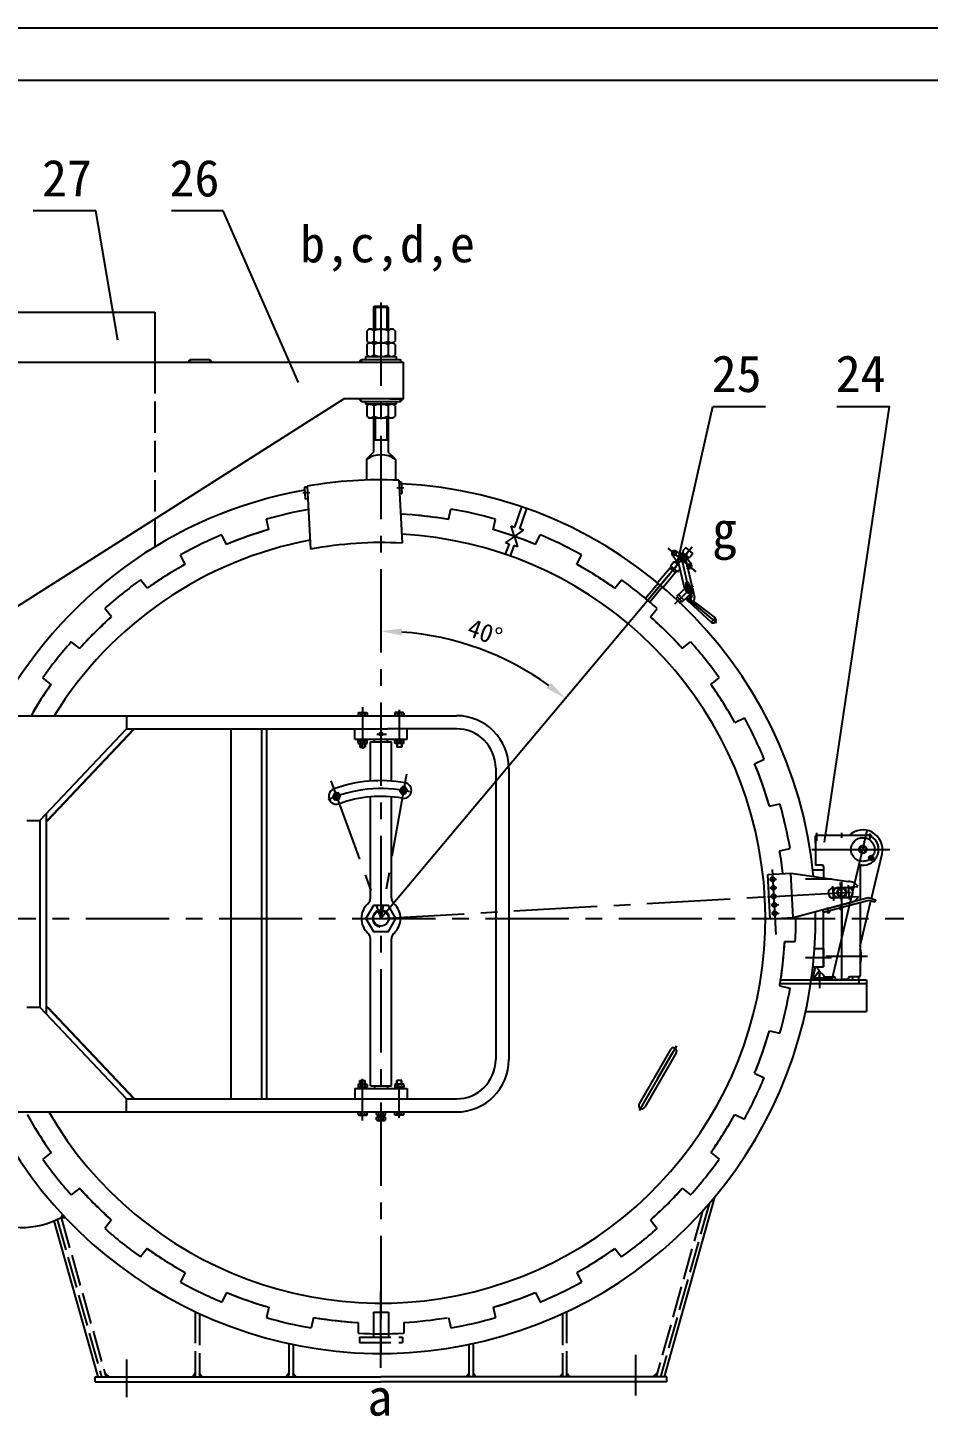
# Model space of a CAD drawing. Extents: x 98 to 958, y 91 to 685.
# Drawn here: x 585.5 to 757.2, y 420.9 to 685.4 of the extents above; entities that cross this region are included whole.
import ezdxf

# ---------------------------------------------------------------- set-up
doc = ezdxf.new("R2010")
doc.units = 0
for name, pattern in [('ACAD_ISO02W100', [15, 12, -3]), ('ACAD_ISO03W100', [30, 12, -18]), ('CENTER', [50.8, 31.75, -6.35, 6.35, -6.35])]:
    doc.linetypes.add(name, pattern=pattern)
doc.layers.get('0').update_dxf_attribs({"linetype": 'CONTINUOUS'})
doc.layers.get('DEFPOINTS').update_dxf_attribs({"linetype": 'CONTINUOUS'})
for name, color, linetype in [('01', 5, 'CONTINUOUS'), ('02', 1, 'CENTER'), ('1', 1, 'CONTINUOUS'), ('2', 5, 'CONTINUOUS'), ('3', 3, 'CONTINUOUS'), ('BREAK', 3, 'ACAD_ISO02W100'), ('CENTER', 1, 'CENTER'), ('TEXT', 5, 'CONTINUOUS'), ('图层1', 7, 'CONTINUOUS')]:
    doc.layers.add(name, color=color, linetype=linetype)
doc.styles.add('STYLE1', font='SimSun.ttf')
doc.dimstyles.get("Standard").update_dxf_attribs({"dimtxt": 0.18, "dimasz": 0.18, "dimexe": 0.18, "dimexo": 0.0625, "dimgap": 0.09, "dimtad": 0, "dimtih": 1, "dimtoh": 1, "dimdec": 4, "dimzin": 0, "dimtxsty": 'STANDARD', "dimcen": 0.09, "dimazin": 3, "dimtfac": 1, "dimtdec": 4, "dimtofl": 0, "dimtmove": 0, "dimatfit": 3, "dimtolj": 1, "dimtzin": 0})
pattern_1 = [(45, (-1629.756641, -42.5622283), (-0.0013258252147, 0.0013258252147), [])]
pattern_2 = [(135, (2702.2298553, -42.5622283), (0.0013258252147, 0.0013258252147), [])]
pattern_3 = [(315, (682.921795, 835.1773168), (-0.001683798023, -0.001683798023), [])]
pattern_4 = [(225, (389.5514194, 835.1773168), (0.001683798023, -0.001683798023), [])]

# ---------------------------------------------------------------- blocks, each defined once
blk = doc.blocks.new('*D15')
at = {"color": 0, "linetype": 'BYBLOCK'}
blk.add_arc((1000.23, 292.44), 54.71, 54.1902, 85.8098, dxfattribs=at)
for points in [[(1004.2, 346.33), (1004.25, 347.67), (1000.23, 347.15)], [(1032.64, 337.33), (1031.83, 336.28), (1035.39, 334.35)]]:
    blk.add_solid(points, dxfattribs=at)
at = {"layer": 'DEFPOINTS', "color": 0, "linetype": 'BYBLOCK'}
for p in [(1000.23, 409.75), (1055.27, 358.04), (1024.78, 341.33), (1000.23, 292.44), (1000.23, 209.56)]:
    blk.add_point(p, dxfattribs=at)
at = {"color": 0, "linetype": 'BYBLOCK', "insert": (1020.05, 346.9), "char_height": 3.5, "attachment_point": 5, "rotation": 340}
blk.add_mtext('\\A1;40°', dxfattribs=at)
blk = doc.blocks.new('A$C7B21413C')
at = {"linetype": 'CONTINUOUS', "ltscale": 0.5}
h = blk.add_hatch(dxfattribs=at)
h.set_pattern_fill('ANSI31', color=256, scale=0.00075, style=0)
h.set_pattern_definition([(45, (726.346795, 218.4663728), (-0.001683798023, 0.001683798023), [])])
h.paths.add_polyline_path([(499.82411, 530.32184), (499.82411, 530.75141), (499.39539, 530.32184)])
h = blk.add_hatch(dxfattribs=at)
h.set_pattern_fill('ANSI31', color=256, scale=0.00075, style=0)
h.set_pattern_definition([(135, (277.0514194, 218.4663728), (0.001683798023, 0.001683798023), [])])
h.paths.add_polyline_path([(503.57411, 530.32184), (503.57411, 530.75141), (504.00282, 530.32184)])
h = blk.add_hatch(dxfattribs=at)
h.set_pattern_fill('ANSI31', color=256, scale=0.00075, style=0)
h.set_pattern_definition([(135, (389.5514194, 218.4663728), (0.001683798023, 0.001683798023), [])])
h.paths.add_polyline_path([(532.48661, 530.32184), (532.03661, 530.32184), (532.48661, 530.7727)])
h = blk.add_hatch(dxfattribs=at)
h.set_pattern_fill('ANSI31', color=256, scale=0.00075, style=0)
h.set_pattern_definition([(45, (682.921795, 218.4663728), (-0.001683798023, 0.001683798023), [])])
h.paths.add_polyline_path([(539.98661, 530.32184), (540.43661, 530.32184), (539.98661, 530.7727)])
h = blk.add_hatch(dxfattribs=at)
h.set_pattern_fill('ANSI31', color=256, scale=0.00075, style=0)
h.set_pattern_definition(pattern_4)
h.paths.add_polyline_path([(532.48661, 523.32184), (532.03661, 523.32184), (532.48661, 522.87099)])
h = blk.add_hatch(dxfattribs=at)
h.set_pattern_fill('ANSI31', color=256, scale=0.00075, style=0)
h.set_pattern_definition(pattern_4)
h.paths.add_polyline_path([(532.48661, 523.32184), (532.03661, 523.32184), (532.48661, 522.87099)])
h = blk.add_hatch(dxfattribs=at)
h.set_pattern_fill('ANSI31', color=256, scale=0.00075, style=0)
h.set_pattern_definition(pattern_3)
h.paths.add_polyline_path([(539.98661, 523.32184), (540.43661, 523.32184), (539.98661, 522.87099)])
h = blk.add_hatch(dxfattribs=at)
h.set_pattern_fill('ANSI31', color=256, scale=0.00075, style=0)
h.set_pattern_definition(pattern_3)
h.paths.add_polyline_path([(539.98661, 523.32184), (540.43661, 523.32184), (539.98661, 522.87099)])
at = {"layer": '3', "linetype": 'ACAD_ISO02W100', "ltscale": 0.5}
h = blk.add_hatch(dxfattribs=at)
h.set_pattern_fill('ANSI31', color=256, scale=0.015, style=0)
h.set_pattern_definition(pattern_1)
h.paths.add_polyline_path([(483.5883, 337.72665), (483.78661, 337.02184), (484.41414, 337.02184)])
h = blk.add_hatch(dxfattribs=at)
h.set_pattern_fill('ANSI31', color=256, scale=0.015, style=0)
h.set_pattern_definition(pattern_1)
h.paths.add_polyline_path([(500.33919, 337.02184), (500.83661, 337.02184), (500.83661, 337.68762)])
h.paths.add_polyline_path([(501.63661, 337.63999), (501.63661, 337.02184), (502.21405, 337.02184)])
h = blk.add_hatch(dxfattribs=at)
h.set_pattern_fill('ANSI31', color=256, scale=0.015, style=0)
h.set_pattern_definition([(45, (-1611.906641, -42.5622283), (-0.0013258252147, 0.0013258252147), [])])
h.paths.add_polyline_path([(518.68661, 337.68762), (518.18919, 337.02184), (518.68661, 337.02184)])
h.paths.add_polyline_path([(519.48661, 337.63999), (519.48661, 337.02184), (520.06405, 337.02184)])
h = blk.add_hatch(dxfattribs=at)
h.set_pattern_fill('ANSI31', color=256, scale=0.015, style=0)
h.set_pattern_definition([(135, (2684.3798553, -42.5622283), (0.0013258252147, 0.0013258252147), [])])
h.paths.add_polyline_path([(553.78661, 337.68762), (554.28402, 337.02184), (553.78661, 337.02184)])
h.paths.add_polyline_path([(552.98661, 337.63999), (552.98661, 337.02184), (552.40917, 337.02184)])
h = blk.add_hatch(dxfattribs=at)
h.set_pattern_fill('ANSI31', color=256, scale=0.015, style=0)
h.set_pattern_definition(pattern_2)
h.paths.add_polyline_path([(571.63661, 337.68762), (571.63661, 337.02184), (572.13402, 337.02184)])
h.paths.add_polyline_path([(570.25917, 337.02184), (570.83661, 337.02184), (570.83661, 337.63999)])
h = blk.add_hatch(dxfattribs=at)
h.set_pattern_fill('ANSI31', color=256, scale=0.015, style=0)
h.set_pattern_definition(pattern_2)
h.paths.add_polyline_path([(588.05907, 337.02184), (588.68661, 337.02184), (588.88491, 337.72665)])
for p, q in [((25, 584), (831, 584)), ((481.84018, 559.12041), (469.89393, 559.12041)), ((506.16035, 559.12041), (496.30776, 559.12041)), ((599.53353, 521.86312), (609.53353, 521.86312)), ((623.17952, 521.86312), (633.17952, 521.86312)), ((522.15968, 506.48887), (521.66047, 506.46084)), ((521.66047, 506.46084), (521.78662, 504.21438)), ((522.14919, 506.67564), (522.82429, 494.65441)), ((539.61342, 507.80358), (540.28713, 495.80718)), ((539.61383, 507.49029), (540.11304, 507.51833)), ((539.73999, 505.24383), (540.2392, 505.27187)), ((540.11304, 507.51833), (540.2392, 505.27187)), ((522.28584, 504.24241), (521.78662, 504.21438)), ((514.84583, 498.37989), (514.39126, 500.37148)), ((549.09677, 500.32695), (549.55133, 502.31854)), ((557.62738, 498.37989), (558.08195, 500.37148)), ((506.78615, 495.55969), (505.89981, 497.40019)), ((565.68706, 495.55969), (566.5734, 497.40019)), ((594.34081, 494.96786), (593.81457, 494.3407)), ((595.71969, 493.81084), (594.34081, 494.96786)), ((498.90267, 491.76321), (498.01634, 493.60371)), ((573.57054, 491.76321), (574.45688, 493.60371)), ((591.44827, 491.52066), (591.97451, 492.14781)), ((592.07223, 494.20401), (591.83023, 493.91561)), ((591.83023, 493.91561), (591.959, 493.56183)), ((591.88108, 493.46897), (592.8885, 492.07206)), ((591.959, 493.56183), (592.32976, 493.49645)), ((592.44299, 494.13863), (592.07223, 494.20401)), ((592.32976, 493.49645), (592.57176, 493.78486)), ((592.42998, 494.29213), (594.04788, 493.45375)), ((592.57176, 493.78486), (592.44299, 494.13863)), ((592.56759, 492.05187), (593.0539, 491.61668)), ((592.85335, 492.49637), (594.10613, 487.09234)), ((593.90081, 493.04603), (593.20369, 492.98258)), ((593.20369, 492.98258), (593.26714, 492.28546)), ((593.88296, 492.33934), (593.21099, 492.89918)), ((593.96426, 492.34891), (593.26714, 492.28546)), ((593.95707, 492.42797), (593.28707, 492.99017)), ((593.90081, 493.04603), (593.96426, 492.34891)), ((593.96103, 493.8117), (594.73184, 493.16497)), ((595.38604, 491.8117), (594.27945, 493.25943)), ((594.3146, 492.83512), (596.00836, 485.52888)), ((595.03025, 494.38935), (594.51602, 493.77651)), ((595.71969, 493.81084), (595.1703, 493.15611)), ((591.62541, 491.37201), (588.98661, 488.22721)), ((592.65, 490.51228), (590.0112, 487.36749)), ((592.39342, 490.20651), (591.36884, 491.06624)), ((592.82715, 490.36364), (591.44827, 491.52066)), ((592.13771, 490.94215), (592.65194, 491.55498)), ((592.13771, 490.94215), (592.65194, 491.55498)), ((592.82715, 490.36364), (593.23507, 490.84979)), ((594.61986, 491.57483), (594.86185, 491.86324)), ((594.74862, 491.22106), (594.61986, 491.57483)), ((595.11938, 491.15568), (594.74862, 491.22106)), ((594.86185, 491.86324), (595.23262, 491.79786)), ((595.36138, 491.44408), (595.11938, 491.15568)), ((595.23262, 491.79786), (595.36138, 491.44408)), ((491.67262, 487.22027), (490.39896, 488.81739)), ((580.80059, 487.22027), (582.07426, 488.81739)), ((592.65102, 485.68715), (594.41169, 487.38741)), ((594.35315, 488.01942), (594.4852, 487.44979)), ((594.93765, 488.15492), (595.0697, 487.58529)), ((592.41779, 485.11438), (592.82468, 485.50731)), ((592.65102, 485.68715), (593.693, 484.60814)), ((593.11245, 484.39504), (593.51934, 484.78797)), ((593.693, 484.60814), (595.45368, 486.3084)), ((594.50112, 485.38852), (594.54711, 485.19013)), ((594.87855, 485.75301), (594.91773, 485.584)), ((594.90897, 484.68881), (599.16831, 480.79186)), ((595.3818, 486.23899), (595.50223, 485.7195)), ((595.74359, 484.77173), (599.93788, 481.58021)), ((484.8316, 481.76473), (483.55793, 483.36186)), ((587.64162, 481.76473), (588.91528, 483.36186)), ((478.79372, 475.72685), (477.1966, 477.00052)), ((593.67949, 475.72685), (595.27662, 477.00052)), ((473.33819, 468.88583), (471.74106, 470.15949)), ((599.13503, 468.88583), (600.73215, 470.15949)), ((443.01161, 462.94684), (550.61161, 462.94684)), ((487.72779, 462.94684), (487.72779, 460.44684)), ((531.89836, 463.45451), (531.89836, 462.94684)), ((532.08208, 463.57184), (533.40428, 463.57184)), ((532.31661, 463.44929), (532.31661, 462.94684)), ((533.15661, 463.43885), (533.15661, 462.94684)), ((533.57486, 463.46495), (533.57486, 462.94684)), ((538.89836, 463.46495), (538.89836, 462.94684)), ((540.39114, 463.57184), (539.06893, 463.57184)), ((539.31661, 463.43885), (539.31661, 462.94684)), ((540.15661, 463.44929), (540.15661, 462.94684)), ((540.57486, 463.45451), (540.57486, 462.94684)), ((471.19326, 442.94684), (487.72779, 460.44684)), ((472.57452, 442.94684), (489.10905, 460.44684)), ((472.728, 442.94684), (489.26252, 460.44684)), ((487.72779, 460.44684), (537.48661, 460.44684)), ((507.65527, 389.94684), (507.65527, 460.44684)), ((513.53296, 389.94684), (513.53296, 460.44684)), ((514.48686, 389.94684), (514.48686, 460.44684)), ((531.23661, 458.44684), (531.23661, 460.44684)), ((550.61161, 460.44684), (537.48661, 460.44684)), ((541.23661, 458.44684), (541.23661, 460.44684)), ((603.67797, 461.65578), (605.51847, 462.54212)), ((531.23661, 458.44684), (541.23661, 458.44684)), ((531.89836, 457.73918), (531.89836, 458.24684)), ((531.89836, 458.24684), (533.57486, 458.24684)), ((531.96161, 458.44684), (531.96161, 458.24684)), ((532.08208, 457.62184), (533.40428, 457.62184)), ((532.08208, 457.62184), (533.40428, 457.62184)), ((532.08208, 457.62184), (533.40428, 457.62184)), ((532.23661, 457.62184), (532.23661, 456.94684)), ((532.31661, 457.7444), (532.31661, 458.24684)), ((532.54742, 458.44684), (532.80088, 458.24684)), ((532.67614, 458.44684), (532.9296, 458.24684)), ((533.15661, 457.75484), (533.15661, 458.24684)), ((533.23661, 457.62184), (533.23661, 456.94684)), ((533.51161, 458.44684), (533.51161, 458.24684)), ((533.57486, 457.72874), (533.57486, 458.24684)), ((534.23661, 450.49554), (534.23661, 457.94684)), ((534.23661, 457.94684), (538.23661, 457.94684)), ((534.98661, 457.94684), (534.98661, 458.44684)), ((537.48661, 457.94684), (537.48661, 458.44684)), ((538.23661, 450.49554), (538.23661, 457.94684)), ((538.89836, 457.72874), (538.89836, 458.24684)), ((540.57486, 458.24684), (538.89836, 458.24684)), ((538.96161, 458.44684), (538.96161, 458.24684)), ((540.39114, 457.62184), (539.06893, 457.62184)), ((540.39114, 457.62184), (539.06893, 457.62184)), ((540.39114, 457.62184), (539.06893, 457.62184)), ((539.23661, 457.62184), (539.23661, 456.94684)), ((539.31661, 457.75484), (539.31661, 458.24684)), ((539.79708, 458.44684), (539.54361, 458.24684)), ((539.92579, 458.44684), (539.67233, 458.24684)), ((540.15661, 457.7444), (540.15661, 458.24684)), ((540.23661, 457.62184), (540.23661, 456.94684)), ((540.51161, 458.44684), (540.51161, 458.24684)), ((540.51161, 458.44684), (540.51161, 458.24684)), ((540.57486, 457.73918), (540.57486, 458.24684)), ((532.23661, 456.94684), (533.23661, 456.94684)), ((540.23661, 456.94684), (539.23661, 456.94684)), ((558.11161, 452.94684), (558.11161, 397.44684)), ((560.61161, 452.94684), (560.61161, 397.44684)), ((607.47445, 453.7723), (609.31495, 454.65864)), ((534.23661, 428.23496), (534.23661, 447.48566)), ((538.23661, 428.23496), (538.23661, 447.48566)), ((610.29466, 445.71262), (612.28624, 446.16719)), ((468.69326, 442.94684), (471.19326, 442.94684)), ((471.22605, 407.44684), (471.22605, 442.94684)), ((472.45384, 406.11266), (472.45384, 444.28103)), ((472.45384, 442.94684), (472.728, 442.94684)), ((612.24171, 437.182), (614.2333, 437.63657)), ((609.98173, 432.72), (614.37481, 432.96671)), ((610.45833, 424.23337), (609.98173, 432.72)), ((614.37481, 432.96671), (625.35886, 431.33002)), ((614.85141, 424.48008), (614.37481, 432.96671)), ((618.59378, 433.57184), (620.61161, 433.57184)), ((620.61161, 433.57184), (620.61161, 432.03739)), ((622.42245, 430.11346), (627.17494, 430.38035)), ((614.85141, 424.48008), (625.58314, 427.33631)), ((620.42565, 425.96365), (625.73151, 427.3758)), ((622.52899, 428.21645), (627.28147, 428.48334)), ((610.45833, 424.23337), (614.85141, 424.48008)), ((620.61161, 415.07184), (620.61161, 425.49857)), ((534.23661, 392.44684), (534.23661, 420.40873)), ((538.23661, 392.44684), (538.23661, 420.40873)), ((613.19776, 419.94684), (615.24056, 419.94684)), ((618.91189, 418.57184), (620.61161, 418.57184)), ((620.61161, 418.57184), (620.61161, 415.07184)), ((618.59378, 415.07184), (620.61161, 415.07184)), ((612.24171, 411.46169), (614.2333, 411.00712)), ((468.69326, 407.44684), (471.19326, 407.44684)), ((471.19326, 407.44684), (487.72779, 389.94684)), ((472.45384, 407.44684), (472.728, 407.44684)), ((472.57452, 407.44684), (489.10905, 389.94684)), ((472.728, 407.44684), (489.26252, 389.94684)), ((610.29466, 402.93107), (612.28624, 402.4765)), ((591.45846, 399.3677), (585.45846, 388.97539)), ((592.54099, 398.7427), (586.54099, 388.35039)), ((607.47445, 394.87139), (609.31495, 393.98505)), ((531.23661, 391.94684), (531.23661, 389.94684)), ((531.23661, 391.94684), (541.23661, 391.94684)), ((531.89836, 392.65451), (531.89836, 392.14684)), ((531.89836, 392.14684), (533.57486, 392.14684)), ((531.96161, 391.94684), (531.96161, 392.14684)), ((532.08208, 392.77184), (533.40428, 392.77184)), ((532.08208, 392.77184), (533.40428, 392.77184)), ((532.08208, 392.77184), (533.40428, 392.77184)), ((532.23661, 392.77184), (532.23661, 393.44684)), ((532.23661, 393.44684), (533.23661, 393.44684)), ((532.31661, 392.64929), (532.31661, 392.14684)), ((532.54742, 391.94684), (532.80088, 392.14684)), ((532.67614, 391.94684), (532.9296, 392.14684)), ((533.15661, 392.63885), (533.15661, 392.14684)), ((533.23661, 392.77184), (533.23661, 393.44684)), ((533.51161, 391.94684), (533.51161, 392.14684)), ((533.57486, 392.66495), (533.57486, 392.14684)), ((534.23661, 392.44684), (538.23661, 392.44684)), ((534.98661, 392.44684), (534.98661, 391.94684)), ((537.48661, 392.44684), (537.48661, 391.94684)), ((538.89836, 392.66495), (538.89836, 392.14684)), ((540.57486, 392.14684), (538.89836, 392.14684)), ((538.96161, 391.94684), (538.96161, 392.14684)), ((540.39114, 392.77184), (539.06893, 392.77184)), ((540.39114, 392.77184), (539.06893, 392.77184)), ((540.39114, 392.77184), (539.06893, 392.77184)), ((539.23661, 392.77184), (539.23661, 393.44684)), ((540.23661, 393.44684), (539.23661, 393.44684)), ((539.31661, 392.63885), (539.31661, 392.14684)), ((539.79708, 391.94684), (539.54361, 392.14684)), ((539.92579, 391.94684), (539.67233, 392.14684)), ((540.15661, 392.64929), (540.15661, 392.14684)), ((540.23661, 392.77184), (540.23661, 393.44684)), ((540.51161, 391.94684), (540.51161, 392.14684)), ((540.51161, 391.94684), (540.51161, 392.14684)), ((540.57486, 392.65451), (540.57486, 392.14684)), ((541.23661, 391.94684), (541.23661, 389.94684)), ((487.72779, 389.94684), (550.61161, 389.94684)), ((487.72779, 387.44684), (487.72779, 389.94684)), ((531.23661, 390.19684), (531.23661, 389.94684)), ((541.23661, 390.19684), (541.23661, 389.94684)), ((443.01161, 387.44684), (550.61161, 387.44684)), ((531.89836, 386.93918), (531.89836, 387.44684)), ((532.08208, 386.82184), (533.40428, 386.82184)), ((532.31661, 386.9444), (532.31661, 387.44684)), ((533.15661, 386.95484), (533.15661, 387.44684)), ((533.57486, 386.92874), (533.57486, 387.44684)), ((535.39836, 386.93918), (535.39836, 387.44684)), ((535.39836, 385.93918), (535.39836, 386.44684)), ((535.39836, 386.44684), (537.07486, 386.44684)), ((535.58208, 386.82184), (536.90428, 386.82184)), ((535.73661, 386.82184), (535.73661, 386.44684)), ((535.81661, 386.9444), (535.81661, 387.44684)), ((535.81661, 385.9444), (535.81661, 386.44684)), ((536.65661, 386.95484), (536.65661, 387.44684)), ((536.65661, 385.95484), (536.65661, 386.44684)), ((536.73661, 386.82184), (536.73661, 386.44684)), ((537.07486, 386.92874), (537.07486, 387.44684)), ((537.07486, 385.92874), (537.07486, 386.44684)), ((538.89836, 386.92874), (538.89836, 387.44684)), ((540.39114, 386.82184), (539.06893, 386.82184)), ((539.31661, 386.95484), (539.31661, 387.44684)), ((540.15661, 386.9444), (540.15661, 387.44684)), ((540.57486, 386.93918), (540.57486, 387.44684)), ((603.67797, 386.98791), (605.51847, 386.10157)), ((535.58208, 385.82184), (536.90428, 385.82184)), ((473.33819, 379.75786), (471.74106, 378.4842)), ((599.13503, 379.75786), (600.73215, 378.4842)), ((478.79372, 372.91684), (477.1966, 371.64317)), ((593.67949, 372.91684), (595.27662, 371.64317)), ((475.55358, 367.87863), (475.26091, 367.3717)), ((475.26091, 367.3717), (475.76091, 367.65655)), ((475.26091, 367.3717), (475.98151, 367.3717)), ((484.8316, 366.87896), (483.55793, 365.28183)), ((587.64162, 366.87896), (588.91528, 365.28183)), ((491.67262, 361.42342), (490.39896, 359.8263)), ((580.80059, 361.42342), (582.07426, 359.8263)), ((498.90267, 356.88048), (498.01634, 355.03998)), ((573.57054, 356.88048), (574.45688, 355.03998)), ((506.78615, 353.084), (505.89981, 351.2435)), ((565.68706, 353.084), (566.5734, 351.2435)), ((514.84583, 350.2638), (514.39126, 348.27221)), ((557.62738, 350.2638), (558.08195, 348.27221)), ((523.37645, 348.31674), (522.92188, 346.32515)), ((531.86161, 347.36069), (531.86161, 345.31789)), ((540.61161, 347.36069), (540.61161, 345.31789)), ((549.09677, 348.31674), (549.55133, 346.32515))]:
    blk.add_line(p, q)
at = {"linetype": 'BYBLOCK', "ltscale": 0.5}
for p, q in [((439.86161, 539.82184), (493.11161, 539.82184)), ((493.11161, 539.82184), (493.11161, 530.32184)), ((493.11161, 500.41959), (493.11161, 495.0926))]:
    blk.add_line(p, q, dxfattribs=at)
at = {"ltscale": 0.5}
for p, q in [((534.83661, 540.7505), (535.05997, 540.9755)), ((534.83661, 540.7505), (537.63661, 540.7505)), ((534.83661, 540.7505), (534.83661, 536.59684)), ((535.05997, 540.9755), (537.41324, 540.9755)), ((537.63661, 540.7505), (537.41324, 540.9755)), ((537.63661, 540.7505), (537.63661, 536.59684)), ((534.83661, 519.67184), (534.83661, 513.138)), ((537.63661, 519.67184), (537.63661, 513.138)), ((534.83661, 515.4755), (537.63661, 515.4755)), ((533.48661, 511.788), (534.83661, 513.138)), ((533.48661, 511.76988), (533.48661, 507.82658)), ((538.98661, 511.788), (537.63661, 513.138)), ((538.98661, 511.76988), (538.98661, 507.82658)), ((599.85604, 371.21033), (590.23661, 337.02184)), ((473.88475, 366.70522), (482.23661, 337.02184)), ((481.73661, 337.02184), (536.23661, 337.02184)), ((481.73661, 336.02184), (481.73661, 337.02184)), ((481.73661, 336.02184), (536.23661, 336.02184)), ((590.73661, 337.02184), (536.23661, 337.02184)), ((590.73661, 336.02184), (536.23661, 336.02184)), ((590.73661, 336.02184), (590.73661, 337.02184))]:
    blk.add_line(p, q, dxfattribs=at)
at = {"linetype": 'CONTINUOUS', "ltscale": 0.5}
for p, q in [((533.53661, 536.26273), (533.53661, 534.30596)), ((534.2099, 536.59684), (538.27436, 536.59684)), ((534.88661, 536.26273), (534.88661, 534.30596)), ((537.58661, 536.24792), (537.58661, 534.32077)), ((538.93661, 536.27672), (538.93661, 534.29178)), ((533.53661, 533.63773), (533.53661, 531.68096)), ((534.2099, 533.97184), (538.27436, 533.97184)), ((534.2099, 533.97184), (538.27436, 533.97184)), ((534.88661, 533.63773), (534.88661, 531.68096)), ((537.58661, 533.62292), (537.58661, 531.69577)), ((538.93661, 533.65172), (538.93661, 531.66678)), ((453.58661, 530.32184), (537.73661, 530.32184)), ((499.82411, 530.82184), (499.82411, 530.32184)), ((499.82411, 530.82184), (503.57411, 530.82184)), ((503.57411, 530.82184), (503.57411, 530.32184)), ((532.03661, 530.32184), (532.48661, 530.7727)), ((532.48661, 530.82184), (532.48661, 530.32184)), ((532.48661, 530.82184), (537.63661, 530.82184)), ((533.3092, 531.34684), (539.16401, 531.34684)), ((533.31161, 531.34925), (533.31161, 530.82184)), ((534.2099, 531.34684), (538.27436, 531.34684)), ((537.63661, 530.82184), (539.98661, 530.82184)), ((537.73661, 530.32184), (540.43661, 530.32184)), ((537.92411, 530.32184), (540.43661, 530.32184)), ((539.16161, 531.34925), (539.16161, 530.82184)), ((539.98661, 530.82184), (539.98661, 530.32184)), ((540.43661, 530.32184), (540.43661, 523.32184)), ((453.58661, 475.32184), (529.17905, 523.32184)), ((540.43661, 523.32184), (529.17905, 523.32184)), ((532.03661, 523.32184), (532.48661, 522.87099)), ((532.03661, 523.32184), (532.48661, 522.87099)), ((532.48661, 522.82184), (532.48661, 523.32184)), ((532.48661, 522.82184), (537.63661, 522.82184)), ((539.15849, 522.29684), (533.30368, 522.29684)), ((533.30608, 522.82184), (533.30608, 522.29443)), ((533.53108, 521.96273), (533.53108, 520.00596)), ((534.20437, 522.29684), (538.26884, 522.29684)), ((534.88108, 521.96273), (534.88108, 520.00596)), ((537.58108, 521.94792), (537.58108, 520.02077)), ((537.63661, 522.82184), (539.98661, 522.82184)), ((540.43661, 523.32184), (537.73661, 523.32184)), ((537.92411, 523.32184), (540.43661, 523.32184)), ((538.93108, 521.97672), (538.93108, 519.99178)), ((539.15608, 522.82184), (539.15608, 522.29443)), ((540.43661, 523.32184), (539.98661, 522.87099)), ((539.98661, 522.82184), (539.98661, 523.32184)), ((534.20437, 519.67184), (538.26884, 519.67184)), ((534.20437, 519.67184), (538.26884, 519.67184))]:
    blk.add_line(p, q, dxfattribs=at)
for points in [[(535.93661, 459.27364), (536.23661, 459.10043), (536.53661, 459.27364), (536.53661, 459.62005), (536.23661, 459.79325), (535.93661, 459.62005)], [(527.3618, 448.1645), (527.05986, 447.51697), (527.46966, 446.93171), (528.18141, 446.99398), (528.48336, 447.64151), (528.07356, 448.22677)], [(540.1246, 449.2811), (539.82265, 448.63357), (540.23245, 448.04831), (540.9442, 448.11058), (541.24615, 448.75811), (540.83635, 449.34337)], [(534.80767, 426.79684), (533.37872, 424.32184), (534.80767, 421.84684), (537.66555, 421.84684), (539.09449, 424.32184), (537.66555, 426.79684)]]:
    blk.add_lwpolyline(points, close=True)
for centre, radius in [((592.20099, 493.85023), 0.26535), ((594.99062, 491.50946), 0.26535), ((594.93269, 486.84791), 0.55), ((536.23661, 459.44684), 0.3), ((527.77161, 447.57924), 0.3625), ((540.5344, 448.69584), 0.3625), ((610.93639, 431.77203), 0.425), ((611.0275, 430.14959), 0.4), ((611.11862, 428.52715), 0.425), ((611.20973, 426.9047), 0.4), ((536.23661, 424.32184), 1.45), ((611.30085, 425.28226), 0.425)]:
    blk.add_circle(centre, radius)
for centre, radius, start, end in [((534.21161, 535.74795), 0.8489, 37.330895, 142.669105), ((534.88937, 536.26487), 0.00349, 217.6964835, 322.3035165), ((536.23937, 533.71356), 2.88329, 62.1435636, 117.8564364), ((538.27265, 535.74795), 0.8489, 37.330895, 142.669105), ((534.21161, 534.82074), 0.8489, 217.330895, 322.669105), ((534.21161, 533.12295), 0.8489, 37.330895, 142.669105), ((534.21161, 532.19574), 0.8489, 217.330895, 322.669105), ((534.88937, 534.30382), 0.00349, 37.6964835, 142.3035165), ((534.88937, 533.63987), 0.00349, 217.6964835, 322.3035165), ((534.88937, 531.67882), 0.00349, 37.6964835, 142.3035165), ((536.23937, 536.85513), 2.88329, 242.1435636, 297.8564364), ((536.23937, 531.08856), 2.88329, 62.1435636, 117.8564364), ((536.23937, 534.23013), 2.88329, 242.1435636, 297.8564364), ((538.27265, 534.82074), 0.8489, 217.330895, 322.669105), ((538.27265, 533.12295), 0.8489, 37.330895, 142.669105), ((538.27265, 532.19574), 0.8489, 217.330895, 322.669105), ((534.20608, 521.44795), 0.8489, 37.330895, 142.669105), ((534.88385, 521.96487), 0.00349, 217.6964835, 322.3035165), ((536.23385, 519.41356), 2.88329, 62.1435636, 117.8564364), ((538.26713, 521.44795), 0.8489, 37.330895, 142.669105), ((534.20608, 520.52074), 0.8489, 217.330895, 322.669105), ((534.88385, 520.00382), 0.00349, 37.6964835, 142.3035165), ((536.23385, 522.55513), 2.88329, 242.1435636, 297.8564364), ((538.26713, 520.52074), 0.8489, 217.330895, 322.669105), ((536.23661, 424.32184), 82.875, 100.1082269, 152.2209381), ((536.23661, 424.32184), 73.3, 210.2032902, 86.9073361), ((536.23661, 424.32184), 73.3, 100.6197408, 148.2007908)]:
    blk.add_arc(centre, radius, start, end, dxfattribs=at)
at = {"ltscale": 0.5}
blk.add_arc((536.23661, 507.8307), 4.80412, 55.0804852, 124.9195148, dxfattribs=at)
for centre, radius, start, end in [((536.23661, 424.32184), 83.55, 87.6836638, 99.7070469), ((536.23661, 424.32184), 79.125, 100.0718453, 106.0267724), ((536.23661, 424.32184), 77.1, 80.5819254, 87.2193544), ((536.23661, 424.32184), 77.1, 80.3958241, 84.9383255), ((536.23661, 424.32184), 79.125, 73.9732276, 80.3124867), ((536.23661, 424.32184), 79.125, 112.5446562, 118.8839153), ((536.23661, 424.32184), 77.1, 106.2962111, 112.4613187), ((536.23661, 424.32184), 77.1, 106.1101098, 112.2752174), ((536.23661, 424.32184), 77.1, 67.7247826, 73.8898902), ((536.23661, 424.32184), 77.1, 67.5386813, 73.7037889), ((536.23661, 424.32184), 79.125, 61.1160847, 67.4553438), ((536.23661, 424.32184), 71.6, 86.75696, 100.7965897), ((592.20099, 493.85023), 0.4977, 62.6072327, 230), ((592.20864, 491.71402), 0.49294, 346.3269243, 118.3565273), ((592.18128, 492.56286), 0.35658, 270.2431167, 359.2691183), ((592.4083, 492.5166), 0.13259, 323.9454479, 345.7824881), ((593.58398, 492.66575), 0.75, 13.0519306, 193.0519306), ((593.58398, 492.66575), 0.91441, 220.4853923, 230), ((593.52671, 493.84946), 0.13259, 294.2175119, 316.0545521), ((593.44173, 494.06501), 0.35658, 300.400399, 9.7568833), ((594.28242, 494.18546), 0.49294, 161.6434727, 293.6730757), ((593.58398, 492.66575), 0.91441, 50, 59.5146077), ((593.58398, 492.66575), 0.91441, 50, 59.5146077), ((593.58398, 492.66575), 0.91441, 40.4853923, 50), ((593.58398, 492.66575), 0.91441, 40.4853923, 50), ((594.95999, 493.60193), 0.49294, 163.4227149, 217.570101), ((594.75965, 492.8149), 0.13259, 143.9454479, 165.7824881), ((594.98668, 492.76864), 0.35658, 90.2431167, 159.599601), ((594.95999, 493.60193), 0.49294, 242.429899, 295.2547566), ((536.23661, 424.32184), 77.1, 119.153354, 125.3184616), ((536.23661, 424.32184), 77.1, 118.9672527, 125.1323603), ((536.23661, 424.32184), 77.1, 54.8676397, 61.0327473), ((536.23661, 424.32184), 77.1, 54.6815384, 60.846646), ((592.90096, 491.14807), 0.49294, 71.4760514, 116.5772851), ((594.99062, 491.50946), 0.4977, 236.8602923, 37.3927673), ((536.23661, 424.32184), 79.125, 125.401799, 131.7410581), ((536.23661, 424.32184), 79.125, 48.2589419, 54.598201), ((594.6454, 488.08717), 0.3, 13.0519306, 193.0519306), ((594.93269, 486.84791), 0.75, 314, 134), ((595.27773, 485.3595), 0.75, 193.0519306, 13.0519306), ((595.20998, 485.65175), 0.3, 193.0519306, 13.0519306), ((536.23661, 424.32184), 77.1, 132.0104969, 138.1756045), ((536.23661, 424.32184), 77.1, 131.8243955, 137.9895031), ((536.23661, 424.32184), 77.1, 42.0104969, 48.1756045), ((536.23661, 424.32184), 77.1, 41.8243955, 47.9895031), ((599.57123, 481.16833), 0.55143, 223.0571416, 48.3247432), ((536.23661, 424.32184), 79.125, 138.2589419, 144.598201), ((536.23661, 424.32184), 79.125, 35.401799, 41.7410581), ((536.23661, 424.32184), 77.1, 144.6815384, 149.9356216), ((536.23661, 424.32184), 77.1, 144.8676397, 149.9356216), ((536.23661, 424.32184), 77.1, 29.153354, 35.3184616), ((536.23661, 424.32184), 77.1, 28.9672527, 35.1323603), ((550.61161, 452.94684), 10, 360, 90), ((550.61161, 452.94684), 7.5, 360, 90), ((536.23661, 424.32184), 79.125, 22.5446562, 28.8839153), ((536.23661, 424.32184), 77.1, 16.2962111, 22.4613187), ((536.23661, 424.32184), 77.1, 16.1101098, 22.2752174), ((536.23661, 424.32184), 26.25, 80, 110), ((540.5344, 448.69584), 1.5, 260, 80), ((527.77161, 447.57924), 1.5, 110, 290), ((536.23661, 424.32184), 23.25, 80, 110), ((536.23661, 424.32184), 79.125, 9.6875133, 16.0267724), ((536.23661, 424.32184), 77.1, 6.3742293, 9.6041759), ((536.23661, 424.32184), 77.1, 6.3742293, 9.4180746), ((625.471, 429.33316), 2, 31.57365, 93.2143), ((622.47572, 429.16495), 0.95, 93.2143, 273.2143), ((536.23661, 424.32184), 3.75, 131.8103149, 228.1896851), ((532.73661, 428.23496), 1.5, 311.8103149, 0), ((539.73661, 428.23496), 1.5, 180, 228.1896851), ((536.23661, 424.32184), 3.75, 311.8103149, 48.1896851), ((625.471, 429.33316), 2, 273.2143, 334.85495), ((536.23661, 424.32184), 82.875, 206.4199613, 0.8914709), ((536.23661, 424.32184), 79.125, 356.8303705, 0.2128027), ((532.73661, 420.40873), 1.5, 0, 48.1896851), ((539.73661, 420.40873), 1.5, 131.8103149, 180), ((536.23661, 424.32184), 77.1, 350.3958241, 356.5609317), ((536.23661, 424.32184), 77.1, 350.5819254, 356.747033), ((536.23661, 424.32184), 79.125, 343.9732276, 350.3124867), ((536.23661, 424.32184), 77.1, 337.5386813, 343.7037889), ((536.23661, 424.32184), 77.1, 337.7247826, 343.8898902), ((591.99972, 399.0552), 0.625, 330, 150), ((550.61161, 397.44684), 7.5, 270, 360), ((550.61161, 397.44684), 10, 270, 360), ((536.23661, 424.32184), 79.125, 331.1160847, 337.4553438), ((585.99972, 388.66289), 0.625, 150, 330), ((536.23661, 424.32184), 77.1, 208.9672527, 215.1323603), ((536.23661, 424.32184), 77.1, 209.153354, 215.3184616), ((536.23661, 424.32184), 77.1, 324.6815384, 330.846646), ((536.23661, 424.32184), 77.1, 324.8676397, 331.0327473), ((467.71585, 381.19684), 15.75, 180, 298.6234586), ((536.23661, 424.32184), 79.125, 215.401799, 221.7410581), ((536.23661, 424.32184), 79.125, 318.2589419, 324.598201), ((536.23661, 424.32184), 77.1, 221.8243955, 227.9895031), ((536.23661, 424.32184), 77.1, 222.0104969, 227.9895031), ((536.23661, 424.32184), 77.1, 222.0104969, 228.1756045), ((536.23661, 424.32184), 77.1, 311.8243955, 317.9895031), ((536.23661, 424.32184), 77.1, 312.0104969, 318.1756045), ((536.23661, 424.32184), 79.125, 228.2589419, 234.598201), ((536.23661, 424.32184), 79.125, 305.401799, 311.7410581), ((536.23661, 424.32184), 77.1, 234.6815384, 240.846646), ((536.23661, 424.32184), 77.1, 234.8676397, 241.0327473), ((536.23661, 424.32184), 77.1, 298.9672527, 305.1323603), ((536.23661, 424.32184), 77.1, 299.153354, 305.3184616), ((536.23661, 424.32184), 79.125, 241.1160847, 247.4553438), ((536.23661, 424.32184), 79.125, 292.5446562, 298.8839153), ((536.23661, 424.32184), 77.1, 247.5386813, 253.7037889), ((536.23661, 424.32184), 77.1, 247.7247826, 253.8898902), ((536.23661, 424.32184), 77.1, 286.1101098, 292.2752174), ((536.23661, 424.32184), 77.1, 286.2962111, 292.4613187), ((536.23661, 424.32184), 79.125, 253.9732276, 260.3124867), ((536.23661, 424.32184), 77.1, 260.3958241, 266.5609317), ((536.23661, 424.32184), 77.1, 260.5819254, 266.747033), ((536.23661, 424.32184), 77.1, 273.252967, 279.4180746), ((536.23661, 424.32184), 79.125, 279.6875133, 286.0267724), ((536.23661, 424.32184), 79.125, 266.8303705, 273.1696295)]:
    blk.add_arc(centre, radius, start, end)
at = {"linetype": 'CONTINUOUS'}
for centre in [(623.9358, 426.3833), (621.5199, 425.74031)]:
    blk.add_arc(centre, 0.3, 194.9037, 14.9037, dxfattribs=at)
for points in [[(531.89836, 463.45451), (532.08208, 463.57184), (532.31661, 463.44929), (532.73661, 463.57184), (533.15661, 463.43885), (533.37574, 463.57184), (533.57486, 463.46495)], [(540.57486, 463.45451), (540.39114, 463.57184), (540.15661, 463.44929), (539.73661, 463.57184), (539.31661, 463.43885), (539.09747, 463.57184), (538.89836, 463.46495)], [(531.89836, 457.73918), (532.08208, 457.62184), (532.31661, 457.7444), (532.73661, 457.62184), (533.15661, 457.75484), (533.37574, 457.62184), (533.57486, 457.72874)], [(540.57486, 457.73918), (540.39114, 457.62184), (540.15661, 457.7444), (539.73661, 457.62184), (539.31661, 457.75484), (539.09747, 457.62184), (538.89836, 457.72874)], [(531.89836, 392.65451), (532.08208, 392.77184), (532.31661, 392.64929), (532.73661, 392.77184), (533.15661, 392.63885), (533.37574, 392.77184), (533.57486, 392.66495)], [(540.57486, 392.65451), (540.39114, 392.77184), (540.15661, 392.64929), (539.73661, 392.77184), (539.31661, 392.63885), (539.09747, 392.77184), (538.89836, 392.66495)], [(531.89836, 386.93918), (532.08208, 386.82184), (532.31661, 386.9444), (532.73661, 386.82184), (533.15661, 386.95484), (533.37574, 386.82184), (533.57486, 386.92874)], [(535.39836, 386.93918), (535.58208, 386.82184), (535.81661, 386.9444), (536.23661, 386.82184), (536.65661, 386.95484), (536.87574, 386.82184), (537.07486, 386.92874)], [(540.57486, 386.93918), (540.39114, 386.82184), (540.15661, 386.9444), (539.73661, 386.82184), (539.31661, 386.95484), (539.09747, 386.82184), (538.89836, 386.92874)], [(535.39836, 385.93918), (535.58208, 385.82184), (535.81661, 385.9444), (536.23661, 385.82184), (536.65661, 385.95484), (536.87574, 385.82184), (537.07486, 385.92874)]]:
    blk.add_spline(points, degree=3)
at = {"layer": '01', "ltscale": 0.5}
for p, q in [((486.07734, 534.49247), (481.84018, 559.12041)), ((520.50412, 526.44095), (506.16035, 559.12041)), ((593.06344, 493.39488), (599.53353, 521.86312)), ((588.99972, 393.85905), (591.99972, 399.0552))]:
    blk.add_line(p, q, dxfattribs=at)
at = {"layer": '01'}
for p, q in [((624.11161, 439.68422), (624.11161, 440.64555)), ((629.28098, 436.27747), (630.13365, 435.4248)), ((622.55973, 427.66897), (622.40274, 430.46459)), ((625.54878, 427.94816), (625.39746, 430.64276)), ((621.32479, 426.47339), (621.59706, 425.45041)), ((623.77391, 426.99156), (624.01296, 426.09339)), ((619.82195, 413.87596), (619.82195, 411.85795)), ((619.82195, 412.60795), (619.82195, 413.82074)), ((619.82195, 411.85795), (619.82195, 411.04865)), ((628.82195, 412.60795), (628.82195, 411.74305)), ((532.73661, 385.80348), (532.73661, 393.77732))]:
    blk.add_line(p, q, dxfattribs=at)
at = {"layer": '01', "linetype": 'BYBLOCK', "ltscale": 0.5}
for centre, radius, start, end in [((527.77161, 447.57924), 0.4, 352.5863171, 269.4527482), ((540.5344, 448.69584), 0.4, 352.5863171, 269.4527482), ((536.23661, 424.32184), 1.6, 347.5863171, 264.4527482)]:
    blk.add_arc(centre, radius, start, end, dxfattribs=at)
at = {"layer": '02', "ltscale": 0.5}
for p, q in [((487.73661, 340.3164), (487.73661, 333.13023)), ((584.73661, 341.21468), (584.73661, 333.42965))]:
    blk.add_line(p, q, dxfattribs=at)
at = {"layer": '1', "linetype": 'CENTER', "ltscale": 0.5}
for p, q in [((536.23661, 541.63548), (536.23661, 341.44684)), ((536.23661, 541.63548), (536.23661, 341.44684)), ((522.66692, 505.39059), (521.32431, 505.31519)), ((539.23275, 506.34212), (540.57535, 506.41752)), ((532.73661, 464.59021), (532.73661, 456.61637)), ((539.73661, 464.0625), (539.73661, 457.89744)), ((535.44785, 459.44684), (537.31167, 459.44684)), ((526.69825, 450.52827), (536.23661, 424.32184)), ((541.07936, 451.78645), (536.23661, 424.32184)), ((526.9731, 447.50938), (528.55857, 447.64809)), ((527.8463, 446.72552), (527.69683, 448.43401)), ((539.73589, 448.62598), (541.32136, 448.76469)), ((540.60909, 447.84212), (540.45962, 449.55061)), ((610.30425, 431.73653), (611.62908, 431.81094)), ((610.83028, 433.6615), (611.52638, 421.26636)), ((536.23661, 424.32184), (612.16722, 428.58604)), ((609.93748, 428.46082), (627.46475, 429.44513)), ((610.39536, 430.11409), (611.72019, 430.18849)), ((610.62032, 426.8716), (612.07337, 426.9532)), ((429.16611, 424.32184), (635.91607, 424.32184)), ((610.71144, 425.24916), (612.16448, 425.33076)), ((592.58362, 400.06654), (585.45633, 387.7217)), ((532.73661, 385.80348), (532.73661, 393.77732)), ((539.73661, 386.33119), (539.73661, 392.49625)), ((536.23661, 338.68694), (536.23661, 353.23777))]:
    blk.add_line(p, q, dxfattribs=at)
at = {"layer": '1'}
for p, q in [((595.57535, 495.03898), (587.17827, 485.03172)), ((596.34129, 490.35209), (590.99628, 494.83709)), ((591.7489, 493.31145), (592.64788, 494.3828)), ((593.25519, 494.08403), (595.47527, 484.5074)), ((594.53852, 490.97067), (595.4375, 492.04203)), ((591.28168, 489.92198), (536.23661, 424.32184)), ((591.69197, 491.31617), (591.43539, 491.01039)), ((592.58344, 490.56813), (592.32687, 490.26235)), ((595.7464, 487.6337), (592.19591, 484.20503)), ((595.45368, 486.3084), (594.1688, 487.63894)), ((587.49825, 484.5963), (586.6939, 485.27123)), ((592.97472, 485.99975), (593.13236, 485.8365)), ((593.18227, 485.78482), (593.33296, 485.62878)), ((593.39835, 485.56106), (593.56893, 485.38442)), ((593.63085, 485.32031), (593.80617, 485.13875)), ((593.84945, 485.09394), (594.01671, 484.92074)), ((594.52003, 485.40679), (600.20129, 480.63965)), ((535.83661, 386.82184), (535.83661, 386.44684)), ((536.63661, 386.82184), (536.63661, 386.44684))]:
    blk.add_line(p, q, dxfattribs=at)
blk.add_circle((594.93269, 486.84791), 0.3, dxfattribs=at)
for centre, radius, start, end in [((592.20099, 493.85023), 0.23353, 326.5578335, 246.281267), ((594.99062, 491.50946), 0.23353, 213.718733, 133.4421665), ((595.27773, 485.3595), 6, 310.4233408, 320.958544)]:
    blk.add_arc(centre, radius, start, end, dxfattribs=at)
at = {"layer": '1', "linetype": 'CENTER', "ltscale": 0.5}
blk.add_arc((536.23661, 424.32184), 24.75, 77.2824591, 114.5359741, dxfattribs=at)
at = {"layer": '2', "ltscale": 0.5}
for p, q in [((535.11161, 540.7505), (535.11161, 536.59684)), ((537.36161, 540.7505), (537.36161, 536.59684)), ((535.11161, 519.67184), (535.11161, 515.4755)), ((537.36161, 519.67184), (537.36161, 515.4755))]:
    blk.add_line(p, q, dxfattribs=at)
at = {"layer": '3', "linetype": 'ACAD_ISO03W100', "ltscale": 0.5}
for p, q in [((589.1044, 488.14395), (586.6939, 485.27123)), ((589.90875, 487.46903), (587.49825, 484.5963))]:
    blk.add_line(p, q, dxfattribs=at)
at = {"layer": '3'}
for p, q in [((532.33661, 457.62184), (532.33661, 456.94684)), ((533.13661, 457.62184), (533.13661, 456.94684)), ((539.33661, 457.62184), (539.33661, 456.94684)), ((540.13661, 457.62184), (540.13661, 456.94684)), ((532.33661, 392.77184), (532.33661, 393.44684)), ((533.13661, 392.77184), (533.13661, 393.44684)), ((539.33661, 392.77184), (539.33661, 393.44684)), ((540.13661, 392.77184), (540.13661, 393.44684))]:
    blk.add_line(p, q, dxfattribs=at)
at = {"layer": '3', "linetype": 'CONTINUOUS'}
blk.add_line((627.47432, 412.60795), (628.24745, 412.60795), dxfattribs=at)
at = {"layer": '3', "linetype": 'ACAD_ISO02W100', "ltscale": 0.5}
for p, q in [((597.56661, 368.5823), (588.68661, 337.02184)), ((598.78257, 369.95027), (589.51767, 337.02184)), ((474.52254, 366.99362), (482.95554, 337.02184)), ((475.24905, 367.36523), (483.78661, 337.02184)), ((500.83661, 349.38784), (500.83661, 337.02184)), ((534.81161, 349.32184), (534.81161, 344.52184)), ((537.66161, 349.32184), (537.66161, 344.52184)), ((571.63661, 349.38784), (571.63661, 337.02184)), ((501.63661, 349.0151), (501.63661, 337.02184)), ((570.83661, 349.0151), (570.83661, 337.02184)), ((532.11161, 344.52184), (532.11161, 343.52184)), ((532.11161, 344.52184), (540.36161, 344.52184)), ((540.36161, 344.52184), (540.36161, 343.52184)), ((518.68661, 343.32639), (518.68661, 337.02184)), ((519.48661, 343.15718), (519.48661, 337.02184)), ((532.11161, 343.52184), (540.36161, 343.52184)), ((552.98661, 343.15718), (552.98661, 337.02184)), ((553.78661, 343.32639), (553.78661, 337.02184)), ((483.5883, 337.72665), (484.41414, 337.02184)), ((500.83661, 337.68762), (500.33919, 337.02184)), ((501.63661, 337.63999), (502.21405, 337.02184)), ((518.68661, 337.68762), (518.18919, 337.02184)), ((519.48661, 337.63999), (520.06405, 337.02184)), ((552.98661, 337.63999), (552.40917, 337.02184)), ((553.78661, 337.68762), (554.28402, 337.02184)), ((570.83661, 337.63999), (570.25917, 337.02184)), ((571.63661, 337.68762), (572.13402, 337.02184)), ((588.88491, 337.72665), (588.05907, 337.02184))]:
    blk.add_line(p, q, dxfattribs=at)
at = {"layer": 'BREAK', "ltscale": 0.5}
for p, q in [((493.11161, 530.32184), (493.11161, 500.41959)), ((534.81161, 349.32184), (537.66161, 349.32184))]:
    blk.add_line(p, q, dxfattribs=at)
at = {"layer": 'CENTER'}
for p, q in [((619.36161, 439.10777), (619.36161, 440.64555)), ((622.27907, 412.73047), (628.96139, 441.04794)), ((629.51161, 439.4853), (629.51161, 440.51489)), ((629.78666, 439.1219), (629.55864, 438.89388)), ((618.41519, 437.44684), (633.23239, 437.44684)), ((622.11161, 431.82184), (617.15075, 431.82184)), ((624.14532, 426.18701), (623.86562, 431.16764)), ((624.11161, 412.67778), (624.11161, 431.30011)), ((624.11161, 426.53748), (624.11161, 422.0473)), ((622.11161, 416.82184), (617.15075, 416.82184)), ((621.0635, 417.10795), (629.0302, 417.10795))]:
    blk.add_line(p, q, dxfattribs=at)
at = {"layer": 'CENTER', "linetype": 'CENTER'}
for p, q in [((627.32432, 412.76337), (627.32432, 413.0838)), ((627.32432, 412.49577), (627.32432, 411.85795))]:
    blk.add_line(p, q, dxfattribs=at)
at = {"layer": 'CENTER'}
blk.add_circle((628.11161, 437.44684), 2.25, dxfattribs=at)
at = {"layer": 'DEFPOINTS', "color": 0, "linetype": 'BYBLOCK'}
blk.add_point((630.65206, 439.04249), dxfattribs=at)
at = {"layer": 'DEFPOINTS', "color": 0, "linetype": 'BYBLOCK', "ltscale": 0.5}
blk.add_point((532.11161, 343.52184), dxfattribs=at)
at = {"layer": 'TEXT'}
for p, q in [((0, 594), (841, 594)), ((620.79348, 438.84623), (633.17952, 521.86312))]:
    blk.add_line(p, q, dxfattribs=at)
at = {"layer": '图层1'}
for p, q in [((561.79087, 498.85171), (563.11608, 502.71674)), ((562.69154, 498.53678), (564.06346, 502.38548)), ((561.08312, 499.09917), (561.79087, 498.85171)), ((561.68418, 497.10118), (561.08312, 499.09917)), ((561.68418, 497.10118), (563.39929, 498.28931)), ((563.39929, 498.28931), (562.69154, 498.53678)), ((560.66292, 495.67542), (559.93199, 493.68624)), ((561.68418, 497.10118), (559.95761, 495.92976)), ((559.95761, 495.92976), (560.66292, 495.67542)), ((561.56049, 495.35176), (560.85704, 493.36331)), ((562.26581, 495.09743), (561.56049, 495.35176)), ((561.68418, 497.10118), (562.26581, 495.09743)), ((619.11161, 440.09684), (619.11161, 434.44684)), ((629.76161, 440.09684), (619.11161, 440.09684)), ((619.11161, 438.69684), (619.11161, 439.96307)), ((629.76161, 439.94684), (629.76161, 440.09684)), ((627.41651, 437.52957), (628.02888, 438.14194)), ((627.41651, 437.52957), (627.41651, 437.36412)), ((627.41651, 437.36412), (628.02888, 436.75175)), ((628.02888, 438.14194), (628.19433, 438.14194)), ((628.19433, 436.75175), (628.02888, 436.75175)), ((628.19433, 438.14194), (628.8067, 437.52957)), ((628.19433, 436.75175), (628.8067, 437.36412)), ((628.8067, 437.52957), (628.8067, 437.36412)), ((629.75044, 428.11158), (631.77272, 436.6352)), ((620.36161, 434.44684), (619.11161, 434.44684)), ((620.61161, 434.19684), (620.61161, 434.19684)), ((620.61161, 434.19684), (620.61161, 432.12184)), ((627.61161, 434.20647), (627.61161, 434.19684)), ((627.61161, 434.19684), (627.61161, 427.87902)), ((629.22929, 435.72903), (629.35612, 436.20234)), ((629.57578, 435.38255), (629.22929, 435.72903)), ((629.35612, 436.20234), (629.82942, 436.32916)), ((630.04908, 435.50937), (629.57578, 435.38255)), ((629.82942, 436.32916), (630.1759, 435.98268)), ((630.1759, 435.98268), (630.04908, 435.50937)), ((623.41161, 430.18182), (625.26161, 430.18182)), ((620.42494, 425.9663), (621.88531, 426.35497)), ((620.42494, 425.9663), (620.55354, 425.48312)), ((620.55354, 425.48312), (625.3862, 426.76932)), ((621.3913, 426.22349), (629.12218, 428.28105)), ((623.41161, 428.33182), (625.26161, 428.33182)), ((625.26161, 428.33182), (625.26161, 428.33317)), ((625.3862, 426.76932), (629.25077, 427.79787)), ((627.61161, 419.09671), (629.65043, 427.69007)), ((627.61161, 427.36161), (627.61161, 414.44684)), ((629.12218, 428.28105), (630.57041, 427.89039)), ((629.25077, 427.79787), (630.45764, 427.47232)), ((630.45764, 427.47232), (630.57041, 427.89039)), ((618.57791, 412.80384), (619.08072, 415.07184)), ((618.75908, 413.00795), (619.78466, 414.3263)), ((618.75908, 413.00795), (621.46723, 413.00795)), ((618.75908, 413.00795), (618.75908, 412.60795)), ((620.61161, 413.44684), (620.61161, 413.51573)), ((620.86161, 413.19684), (622.61161, 413.19684)), ((622.86161, 412.94684), (622.86161, 412.94684)), ((623.11161, 412.69684), (624.11161, 412.69684)), ((625.11161, 412.69684), (624.11161, 412.69684)), ((625.36161, 412.94684), (625.36161, 412.94684)), ((627.36161, 413.19684), (625.61161, 413.19684)), ((626.14512, 412.91567), (626.21183, 413.19684)), ((627.61161, 414.44684), (627.61161, 413.44684)), ((628.82195, 411.85795), (612.3094, 411.85795)), ((612.56109, 412.60795), (619.57695, 412.60795)), ((618.75908, 412.60795), (627.32432, 412.60795)), ((619.57695, 412.60795), (618.89636, 412.60795)), ((626.38837, 412.60795), (627.17432, 412.60795)), ((627.32432, 412.60795), (628.32432, 412.60795)), ((627.47432, 412.60795), (628.82195, 412.60795)), ((628.82195, 412.60795), (628.82195, 406.60795)), ((617.19637, 406.60795), (628.82195, 406.60795))]:
    blk.add_line(p, q, dxfattribs=at)
for centre, radius in [((628.11161, 437.44684), 0.75), ((629.7026, 435.85585), 0.3927), ((624.11161, 429.25682), 0.875), ((624.11161, 429.25682), 0.75)]:
    blk.add_circle(centre, radius, dxfattribs=at)
for centre, radius, start, end in [((536.23661, 424.32184), 82.875, 5.5371291, 87.3029786), ((619.36161, 440.03851), 0.20833, 16.2602047, 163.7397953), ((624.11161, 440.03851), 0.20833, 16.2602047, 163.7397953), ((628.11161, 437.44684), 3.75, 347.5, 135.0356507), ((628.11161, 437.44684), 3, 265.5882742, 56.4426902), ((629.51161, 440.03851), 0.20833, 60.1787107, 163.7397953), ((629.51161, 440.03851), 0.20833, 16.2602047, 119.8212893), ((628.11161, 437.44684), 0.7, 96.7867893, 173.2132107), ((628.11161, 437.44684), 0.7, 186.7867893, 263.2132107), ((628.11161, 437.44684), 0.7, 6.7867893, 83.2132107), ((628.11161, 437.44684), 0.7, 276.7867893, 353.2132107), ((620.36161, 434.19684), 0.25, 0, 90), ((627.86161, 434.20647), 0.25, 85.5882742, 180), ((623.41161, 429.25682), 0.925, 90, 220.0876828), ((623.41161, 429.25682), 0.925, 139.9123172, 270), ((625.31161, 429.25682), 0.925, 319.9123172, 93.0985793), ((625.31161, 429.25682), 0.925, 266.9014207, 40.0876828), ((623.32195, 417.10795), 4.5, 342.4127797, 17.5872203), ((618.33384, 412.85795), 0.25, 270, 347.5), ((623.32195, 417.10795), 4.5, 206.9021964, 232.9653805), ((620.86161, 413.44684), 0.25, 180, 270), ((623.32195, 417.10795), 4.5, 240.358341, 281.4071003), ((622.61161, 412.94684), 0.25, 0, 90), ((623.11161, 412.94684), 0.25, 180, 270), ((625.11161, 412.94684), 0.25, 270, 360), ((625.61161, 412.94684), 0.25, 90, 180), ((626.38837, 412.85795), 0.25, 166.6530213, 270), ((627.36161, 413.44684), 0.25, 270, 0)]:
    blk.add_arc(centre, radius, start, end, dxfattribs=at)
at = {"style": 'STYLE1'}
for s, p in [('27', (471.59676, 561.85916)), ('26', (495.91694, 561.85916)), ('b,c,d,e', (520.80999, 549.32199)), ('25', (599.29012, 524.60187)), ('24', (622.93611, 524.60187)), ('g', (599.36097, 494.83789)), ('a', (533.65163, 329.61271))]:
    blk.add_text(s, height=7, dxfattribs=at).set_placement(p)
at = {"layer": '01', "ltscale": 0.5}
dim = blk.add_angular_dim_2l(base=(560.78893, 473.20952), line1=((591.28168, 489.92198), (536.23661, 424.32184)), line2=((536.23661, 541.63548), (536.23661, 341.44684)), text='40%%d', dimstyle='STANDARD', override={"dimtxt": 3.5, "dimasz": 4, "dimexe": 1.25, "dimexo": 0.625, "dimgap": 1.5, "dimtad": 1, "dimtih": 0, "dimtoh": 0, "dimcen": 2.5, "dimtofl": 1}, dxfattribs=at)
dim.commit()
dim.dimension.update_dxf_attribs({"geometry": '*D15', "text_midpoint": (556.05897, 478.78331), "insert": (-463.98958, 131.88196)})

msp = doc.modelspace()

# ---------------------------------------------------------------- block references
msp.add_blockref('A$C7B21413C', (116.66, 91.45))

doc.saveas('drawing.dxf')
